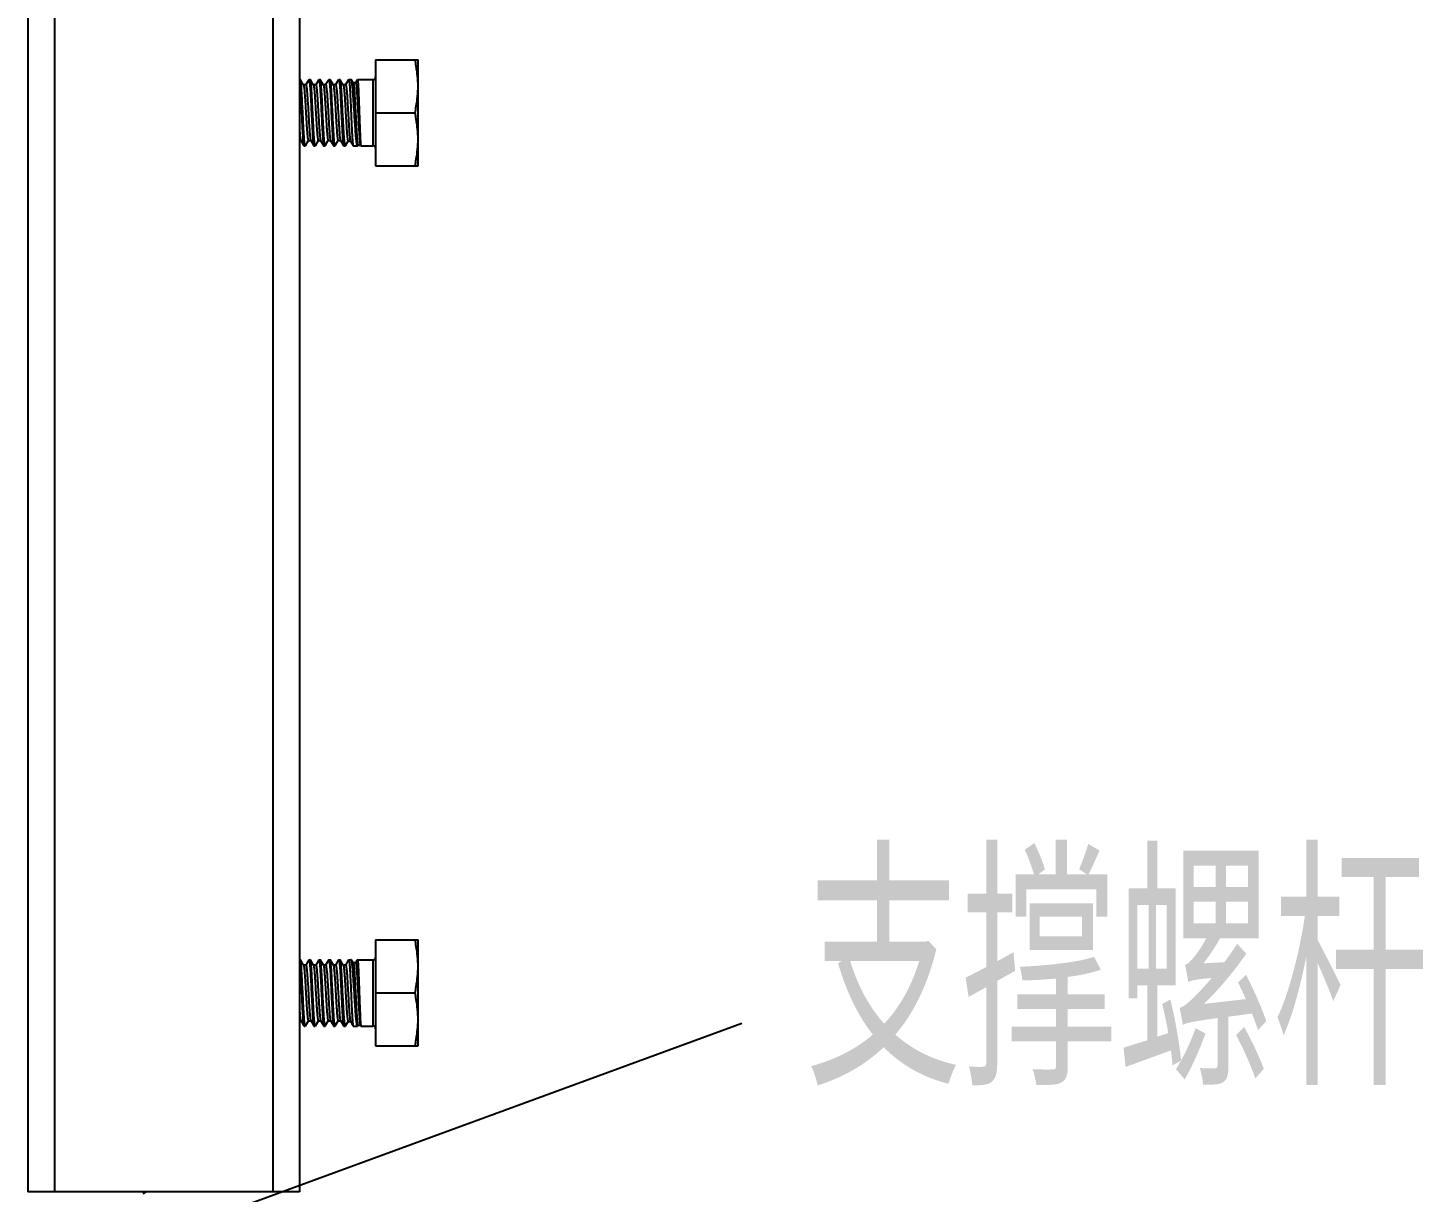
# Model space of a CAD drawing. Extents: x 27938 to 1507990, y 110129 to 923079.
# Drawn here: x 540151 to 542659, y 379764 to 381855 of the extents above; entities that cross this region are included whole.
import ezdxf

# ---------------------------------------------------------------- set-up
doc = ezdxf.new("R2010")
doc.units = 0
doc.header["$LTSCALE"] = 1000
doc.header["$MEASUREMENT"] = 0
doc.layers.add('W_DIM', color=4, linetype='Continuous')
doc.styles.get("Standard").update_dxf_attribs({"font": 'gbenor.shx', "bigfont": 'gbcbig.shx'})
doc.styles.add('wwp100', font='txt.shx', dxfattribs={"width": 0.7, "height": 400, "bigfont": 'hztxt.shx'})
doc.dimstyles.get("Standard").update_dxf_attribs({"dimtxt": 0.18, "dimasz": 0.18, "dimexe": 0.18, "dimexo": 0.0625, "dimgap": 0.09, "dimtad": 0, "dimtih": 1, "dimtoh": 1, "dimdec": 4, "dimzin": 0, "dimdsep": 46, "dimtxsty": 'Standard', "dimcen": 0.09, "dimadec": 0, "dimazin": 0, "dimtfac": 1, "dimtdec": 4, "dimtofl": 0, "dimtmove": 0, "dimatfit": 3, "dimfxl": 1, "dimtolj": 1, "dimtzin": 0, "dimarcsym": 0})

msp = doc.modelspace()

# ---------------------------------------------------------------- linework, layer by layer
at = {"linetype": 'Continuous'}
for p, q in [((540151.2, 383729.6), (540151.2, 379764.4)), ((540198.8, 383729.6), (540198.8, 379764.4)), ((540591.7, 383729.6), (540591.7, 379764.4)), ((540639.3, 383729.6), (540639.3, 379764.4)), ((540776.3, 381798.1), (540776.3, 381607.6)), ((540776.3, 381798.1), (540852.5, 381798.1)), ((540852.5, 381607.6), (540852.5, 381798.1)), ((540639.3, 381762.3), (540640.8, 381762.3)), ((540646.7, 381752.4), (540641.1, 381762.1)), ((540650.9, 381752.7), (540646.5, 381752.7)), ((540656.2, 381762.1), (540650.7, 381752.7)), ((540656.2, 381762.1), (540656.5, 381762.3)), ((540656.5, 381762.3), (540658.7, 381762.3)), ((540658.9, 381762.1), (540658.7, 381762.3)), ((540664.5, 381752.4), (540658.9, 381762.1)), ((540668.7, 381752.7), (540664.4, 381752.7)), ((540674.1, 381762.1), (540668.6, 381752.7)), ((540674.1, 381762.1), (540674.3, 381762.3)), ((540674.3, 381762.3), (540676.6, 381762.3)), ((540676.8, 381762.1), (540676.6, 381762.3)), ((540682.4, 381752.4), (540676.8, 381762.1)), ((540686.6, 381752.7), (540682.3, 381752.7)), ((540691.9, 381762.1), (540686.4, 381752.7)), ((540691.9, 381762.1), (540692.2, 381762.3)), ((540692.2, 381762.3), (540694.4, 381762.3)), ((540694.6, 381762.1), (540694.4, 381762.3)), ((540700.3, 381752.4), (540694.6, 381762.1)), ((540704.4, 381752.7), (540700.1, 381752.7)), ((540700.3, 381752.4), (540700.3, 381752.3)), ((540709.8, 381762.1), (540704.3, 381752.7)), ((540709.8, 381762.1), (540710, 381762.3)), ((540710, 381762.3), (540712.3, 381762.3)), ((540712.6, 381762.1), (540712.3, 381762.3)), ((540718.1, 381752.5), (540712.6, 381762.1)), ((540722.3, 381752.8), (540718, 381752.8)), ((540727.6, 381762.1), (540722.2, 381752.8)), ((540727.6, 381762.1), (540727.8, 381762.3)), ((540727.8, 381762.3), (540732.4, 381762.3)), ((540732.7, 381762), (540732.4, 381762.3)), ((540735.9, 381756.6), (540732.7, 381762)), ((540740.2, 381756.6), (540735.9, 381756.6)), ((540736, 381756.4), (540735.9, 381756.6)), ((540743.3, 381762.2), (540740.1, 381756.7)), ((540740.1, 381756.7), (540740.1, 381756.6)), ((540743.3, 381762.2), (540743.5, 381762.3)), ((540743.5, 381762.3), (540771.5, 381762.3)), ((540771.5, 381762.3), (540771.5, 381643.3)), ((540776.3, 381702.8), (540847.1, 381702.8)), ((540639.3, 381652.9), (540641.8, 381652.9)), ((540641.7, 381653.2), (540647.3, 381643.5)), ((540650, 381643.5), (540655.5, 381652.9)), ((540655.3, 381652.9), (540659.7, 381652.9)), ((540659.5, 381653.2), (540665.2, 381643.5)), ((540667.9, 381643.5), (540673.3, 381652.9)), ((540673.2, 381652.9), (540677.5, 381652.9)), ((540677.4, 381653.2), (540683, 381643.5)), ((540685.7, 381643.5), (540691.2, 381652.9)), ((540691, 381652.9), (540695.4, 381652.9)), ((540695.2, 381653.2), (540700.9, 381643.5)), ((540703.6, 381643.5), (540709, 381652.9)), ((540708.9, 381652.9), (540713.2, 381652.9)), ((540713, 381653.4), (540713.1, 381653.2)), ((540713.1, 381653.2), (540718.7, 381643.5)), ((540722.2, 381643.5), (540726.9, 381651.6)), ((540726.8, 381651.6), (540731.1, 381651.6)), ((540731, 381651.9), (540735.9, 381643.4)), ((540744.2, 381643.6), (540744.8, 381644.7)), ((540744.7, 381644.7), (540749.1, 381644.7)), ((540748.9, 381644.9), (540749.8, 381643.4)), ((540647.3, 381643.5), (540647.5, 381643.3)), ((540647.5, 381643.3), (540649.8, 381643.3)), ((540650, 381643.5), (540649.8, 381643.3)), ((540665.2, 381643.5), (540665.4, 381643.3)), ((540665.4, 381643.3), (540667.6, 381643.3)), ((540667.9, 381643.5), (540667.6, 381643.3)), ((540683, 381643.5), (540683.2, 381643.3)), ((540683.2, 381643.3), (540685.5, 381643.3)), ((540685.7, 381643.5), (540685.5, 381643.3)), ((540700.9, 381643.5), (540701.1, 381643.3)), ((540701.1, 381643.3), (540703.3, 381643.3)), ((540703.6, 381643.5), (540703.3, 381643.3)), ((540718.7, 381643.5), (540719, 381643.3)), ((540719, 381643.3), (540721.9, 381643.3)), ((540722.2, 381643.5), (540721.9, 381643.3)), ((540735.9, 381643.4), (540736.1, 381643.3)), ((540736.1, 381643.3), (540743.8, 381643.3)), ((540744.2, 381643.6), (540743.8, 381643.3)), ((540749.8, 381643.4), (540749.9, 381643.3)), ((540749.9, 381643.3), (540771.5, 381643.3)), ((540776.3, 381607.6), (540852.5, 381607.6)), ((540776.3, 380216.9), (540852.5, 380216.9)), ((540776.3, 380216.9), (540776.3, 380026.4)), ((540852.5, 380026.4), (540852.5, 380216.9)), ((540639.3, 380181.2), (540640.8, 380181.2)), ((540646.7, 380171.3), (540641.1, 380180.9)), ((540650.9, 380171.5), (540646.5, 380171.5)), ((540656.2, 380181), (540650.7, 380171.5)), ((540656.2, 380181), (540656.5, 380181.2)), ((540656.5, 380181.2), (540658.7, 380181.2)), ((540658.9, 380180.9), (540658.7, 380181.2)), ((540664.5, 380171.3), (540658.9, 380180.9)), ((540668.7, 380171.5), (540664.4, 380171.5)), ((540674.1, 380181), (540668.6, 380171.5)), ((540674.1, 380181), (540674.3, 380181.2)), ((540674.3, 380181.2), (540676.6, 380181.2)), ((540676.8, 380180.9), (540676.6, 380181.2)), ((540682.4, 380171.3), (540676.8, 380180.9)), ((540686.6, 380171.5), (540682.3, 380171.5)), ((540691.9, 380181), (540686.4, 380171.5)), ((540691.9, 380181), (540692.2, 380181.2)), ((540692.2, 380181.2), (540694.4, 380181.2)), ((540694.6, 380180.9), (540694.4, 380181.2)), ((540700.3, 380171.3), (540694.6, 380180.9)), ((540704.4, 380171.5), (540700.1, 380171.5)), ((540700.3, 380171.3), (540700.3, 380171.2)), ((540709.8, 380181), (540704.3, 380171.5)), ((540709.8, 380181), (540710, 380181.2)), ((540710, 380181.2), (540712.3, 380181.2)), ((540712.6, 380180.9), (540712.3, 380181.2)), ((540718.1, 380171.4), (540712.6, 380180.9)), ((540722.3, 380171.6), (540718, 380171.6)), ((540727.6, 380181), (540722.2, 380171.6)), ((540727.6, 380181), (540727.8, 380181.2)), ((540727.8, 380181.2), (540732.4, 380181.2)), ((540732.7, 380180.8), (540732.4, 380181.2)), ((540735.9, 380175.4), (540732.7, 380180.8)), ((540740.2, 380175.4), (540735.9, 380175.4)), ((540736, 380175.2), (540735.9, 380175.4)), ((540743.3, 380181), (540740.1, 380175.5)), ((540740.1, 380175.5), (540740.1, 380175.4)), ((540743.3, 380181), (540743.5, 380181.2)), ((540743.5, 380181.2), (540771.5, 380181.2)), ((540771.5, 380181.2), (540771.5, 380062.1)), ((540776.3, 380121.6), (540847.1, 380121.6)), ((540639.3, 380071.7), (540641.8, 380071.7)), ((540641.7, 380072), (540647.3, 380062.3)), ((540650, 380062.3), (540655.5, 380071.7)), ((540655.3, 380071.7), (540659.7, 380071.7)), ((540659.5, 380072), (540665.2, 380062.3)), ((540667.9, 380062.3), (540673.3, 380071.7)), ((540673.2, 380071.7), (540677.5, 380071.7)), ((540677.4, 380072), (540683, 380062.3)), ((540685.7, 380062.3), (540691.2, 380071.7)), ((540691, 380071.7), (540695.4, 380071.7)), ((540695.2, 380072), (540700.9, 380062.3)), ((540703.6, 380062.3), (540709, 380071.7)), ((540708.9, 380071.7), (540713.2, 380071.7)), ((540713, 380072.2), (540713.1, 380072)), ((540713.1, 380072), (540718.7, 380062.3)), ((540722.2, 380062.3), (540726.9, 380070.5)), ((540726.8, 380070.5), (540731.1, 380070.5)), ((540731, 380070.7), (540735.9, 380062.2)), ((540647.3, 380062.3), (540647.5, 380062.1)), ((540647.5, 380062.1), (540649.8, 380062.1)), ((540650, 380062.3), (540649.8, 380062.1)), ((540665.2, 380062.3), (540665.4, 380062.1)), ((540665.4, 380062.1), (540667.6, 380062.1)), ((540667.9, 380062.3), (540667.6, 380062.1)), ((540683, 380062.3), (540683.2, 380062.1)), ((540683.2, 380062.1), (540685.5, 380062.1)), ((540685.7, 380062.3), (540685.5, 380062.1)), ((540700.9, 380062.3), (540701.1, 380062.1)), ((540701.1, 380062.1), (540703.3, 380062.1)), ((540703.6, 380062.3), (540703.3, 380062.1)), ((540718.7, 380062.3), (540719, 380062.1)), ((540719, 380062.1), (540721.9, 380062.1)), ((540722.2, 380062.3), (540721.9, 380062.1)), ((540735.9, 380062.2), (540736.1, 380062.1)), ((540736.1, 380062.1), (540743.8, 380062.1)), ((540744.2, 380062.5), (540743.8, 380062.1)), ((540744.2, 380062.5), (540744.8, 380063.5)), ((540744.7, 380063.5), (540749.1, 380063.5)), ((540748.9, 380063.7), (540749.8, 380062.2)), ((540749.8, 380062.2), (540749.9, 380062.1)), ((540749.9, 380062.1), (540771.5, 380062.1)), ((540776.3, 380026.4), (540852.5, 380026.4)), ((540639.3, 379764.4), (540151.2, 379764.4)), ((540358.3, 379761.5), (540363.3, 379764.4))]:
    msp.add_line(p, q, dxfattribs=at)
for centre, start, end in [((540771.5, 381767.1), 270, 0), ((540771.5, 381638.5), 0, 90), ((540771.5, 380185.9), 270, 0), ((540771.5, 380057.3), 0, 90)]:
    msp.add_arc(centre, 4.76, start, end, dxfattribs=at)
for points, knots in [([(540852.5, 381750.4), (540852.5, 381762.4), (540850.9, 381778.4), (540847.9, 381794.1), (540847.1, 381798.1)], [0, 0, 0, 0, 0.749211, 1, 1, 1, 1]), ([(540639.3, 381760.3), (540639.8, 381757.6), (540640.4, 381750.5), (540641.3, 381737.7), (540642.2, 381721.2), (540642.8, 381709.2), (540643.1, 381702.8)], [0, 0, 0, 0, 0.140047, 0.370694, 0.667791, 1, 1, 1, 1]), ([(540641.1, 381762.1), (540641, 381762.2), (540641, 381762.2), (540640.9, 381762.3), (540640.8, 381762.3)], [0, 0, 0, 0, 0.33644, 1, 1, 1, 1]), ([(540644, 381728.9), (540643.8, 381733.2), (540643.4, 381739.3), (540642.9, 381747), (540642.6, 381751.7), (540642.2, 381755.6), (540641.9, 381758.6), (540641.5, 381760.7), (540641.3, 381761.8), (540641.1, 381762.1)], [0, 0, 0, 0, 0.384278, 0.548795, 0.691198, 0.809122, 0.900672, 0.964483, 1, 1, 1, 1]), ([(540646.7, 381752.4), (540646.9, 381752.1), (540647.1, 381751.2), (540647.5, 381749.4), (540647.8, 381746.8), (540648.3, 381742), (540648.9, 381734.6), (540649.3, 381728.2), (540649.6, 381724.7)], [0, 0, 0, 0, 0.038835, 0.104857, 0.1976, 0.315752, 0.620526, 1, 1, 1, 1]), ([(540650.9, 381752.7), (540651.1, 381752.7), (540651.4, 381751.8), (540651.7, 381750.5), (540652.1, 381748.1), (540652.5, 381744.9), (540652.9, 381740.8), (540653.4, 381734), (540653.8, 381728.5), (540654, 381724.7)], [0, 0, 0, 0, 0.022134, 0.075093, 0.160257, 0.276417, 0.421479, 0.592671, 1, 1, 1, 1]), ([(540656.5, 381762.3), (540656.5, 381762.3), (540656.7, 381762.1), (540657, 381761.4), (540657.3, 381759.7), (540657.7, 381756.9), (540658.1, 381753), (540658.5, 381748.1), (540658.9, 381742.4), (540659.2, 381735.9), (540659.5, 381731.3), (540659.6, 381728.9)], [0, 0, 0, 0, 0.007293, 0.021459, 0.073997, 0.159035, 0.275243, 0.420481, 0.591942, 0.786408, 1, 1, 1, 1]), ([(540663.2, 381702.8), (540662.8, 381710), (540662.3, 381720.5), (540661.6, 381734), (540661.1, 381742.7), (540660.6, 381750), (540660.1, 381755.7), (540659.6, 381759.3), (540659.2, 381761.3), (540659.1, 381761.9), (540658.9, 381762.1)], [0, 0, 0, 0, 0.363934, 0.530187, 0.678191, 0.802879, 0.899992, 0.966292, 0.987243, 1, 1, 1, 1]), ([(540664.5, 381752.4), (540664.7, 381752.2), (540664.9, 381751.6), (540665.3, 381749.8), (540665.7, 381746.6), (540666.2, 381741.5), (540666.7, 381735), (540667.3, 381727.4), (540667.8, 381718.8), (540668.3, 381709.7), (540668.9, 381700.4), (540669.4, 381691.1), (540669.9, 381682.3), (540670.5, 381674.2), (540671, 381667.1), (540671.5, 381661.3), (540672, 381657.4), (540672.3, 381655.1), (540672.6, 381653.9), (540672.8, 381653.3), (540673.1, 381652.9), (540673.2, 381652.9)], [0, 0, 0, 0, 0.007395, 0.019019, 0.054844, 0.106491, 0.172173, 0.249556, 0.335869, 0.428015, 0.522682, 0.616468, 0.706, 0.788063, 0.859716, 0.918399, 0.962047, 0.977755, 0.989231, 0.996485, 1, 1, 1, 1]), ([(540668.7, 381752.7), (540668.8, 381752.7), (540669.1, 381752.3), (540669.3, 381751.7), (540669.6, 381750.5), (540670, 381748.2), (540670.4, 381744.3), (540670.9, 381738.5), (540671.5, 381731.4), (540672, 381723.3), (540672.5, 381714.5), (540673.1, 381705.2), (540673.6, 381695.9), (540674.1, 381686.8), (540674.6, 381678.2), (540675.2, 381670.6), (540675.7, 381664.1), (540676.2, 381659), (540676.6, 381655.8), (540677.1, 381654), (540677.3, 381653.4), (540677.4, 381653.2)], [0, 0, 0, 0, 0.003516, 0.010771, 0.022251, 0.037961, 0.081618, 0.140314, 0.21198, 0.294058, 0.383605, 0.477402, 0.572078, 0.664229, 0.750542, 0.827917, 0.893586, 0.945213, 0.981012, 0.992619, 1, 1, 1, 1]), ([(540674.3, 381762.3), (540674.4, 381762.3), (540674.7, 381761.9), (540674.9, 381761), (540675.2, 381759.6), (540675.5, 381757.6), (540675.7, 381755.1), (540676.1, 381750.8), (540676.6, 381744.4), (540677.1, 381735.5), (540677.7, 381725.3), (540678.2, 381714.3), (540678.6, 381706.7), (540678.8, 381702.8)], [0, 0, 0, 0, 0.006687, 0.021748, 0.045922, 0.079138, 0.121135, 0.17154, 0.295605, 0.446631, 0.618866, 0.805704, 1, 1, 1, 1]), ([(540681, 381702.8), (540680.7, 381710), (540680.2, 381720.5), (540679.5, 381734), (540678.9, 381742.7), (540678.4, 381750), (540677.9, 381755.7), (540677.5, 381759.3), (540677.1, 381761.3), (540676.9, 381761.9), (540676.8, 381762.1)], [0, 0, 0, 0, 0.363936, 0.530191, 0.678194, 0.802878, 0.899991, 0.966291, 0.987243, 1, 1, 1, 1]), ([(540682.4, 381752.4), (540682.5, 381752.2), (540682.7, 381751.6), (540683.1, 381749.8), (540683.6, 381746.6), (540684.1, 381741.5), (540684.6, 381735), (540685.1, 381727.4), (540685.7, 381718.8), (540686.2, 381709.7), (540686.7, 381700.4), (540687.3, 381691.1), (540687.8, 381682.3), (540688.3, 381674.2), (540688.8, 381667.1), (540689.4, 381661.3), (540689.8, 381657.4), (540690.2, 381655.1), (540690.5, 381653.9), (540690.7, 381653.3), (540690.9, 381652.9), (540691, 381652.9)], [0, 0, 0, 0, 0.007397, 0.019019, 0.054844, 0.106491, 0.172173, 0.249556, 0.335869, 0.428015, 0.522683, 0.616468, 0.706, 0.788064, 0.859716, 0.918399, 0.962047, 0.977754, 0.989232, 0.996484, 1, 1, 1, 1]), ([(540686.6, 381752.7), (540686.7, 381752.7), (540687, 381752.3), (540687.2, 381751.7), (540687.4, 381750.5), (540687.8, 381748.2), (540688.3, 381744.3), (540688.8, 381738.5), (540689.3, 381731.4), (540689.9, 381723.3), (540690.4, 381714.5), (540690.9, 381705.2), (540691.4, 381695.9), (540692, 381686.8), (540692.5, 381678.2), (540693, 381670.6), (540693.5, 381664.1), (540694.1, 381659), (540694.5, 381655.8), (540694.9, 381654), (540695.1, 381653.4), (540695.2, 381653.2)], [0, 0, 0, 0, 0.003515, 0.010771, 0.022249, 0.037962, 0.081619, 0.140314, 0.21198, 0.294058, 0.383605, 0.477402, 0.572078, 0.664229, 0.750541, 0.827917, 0.893586, 0.945213, 0.981012, 0.992621, 1, 1, 1, 1]), ([(540692.2, 381762.3), (540692.3, 381762.3), (540692.6, 381761.9), (540692.8, 381761), (540693.1, 381759.6), (540693.3, 381757.6), (540693.6, 381755.1), (540694, 381750.8), (540694.5, 381744.4), (540695, 381735.5), (540695.5, 381725.3), (540696.1, 381714.3), (540696.5, 381706.7), (540696.6, 381702.8)], [0, 0, 0, 0, 0.006686, 0.021748, 0.045922, 0.079137, 0.121134, 0.171539, 0.2956, 0.446625, 0.618862, 0.805702, 1, 1, 1, 1]), ([(540698.9, 381702.8), (540698.5, 381710), (540698, 381720.5), (540697.3, 381734), (540696.8, 381742.7), (540696.3, 381750), (540695.8, 381755.7), (540695.4, 381759.3), (540695, 381761.3), (540694.8, 381761.9), (540694.6, 381762.1)], [0, 0, 0, 0, 0.363938, 0.530193, 0.678196, 0.802878, 0.89999, 0.96629, 0.987243, 1, 1, 1, 1]), ([(540700.3, 381752.3), (540700.6, 381751.7), (540701, 381749.8), (540701.5, 381746.2), (540702, 381741), (540702.5, 381734.4), (540703, 381726.8), (540703.6, 381718.2), (540704.1, 381709.2), (540704.6, 381699.9), (540705.1, 381690.7), (540705.7, 381681.9), (540706.2, 381673.9), (540706.7, 381666.9), (540707.2, 381661.2), (540707.7, 381657.3), (540708.1, 381655), (540708.3, 381653.9), (540708.5, 381653.3), (540708.8, 381652.9), (540708.9, 381652.9)], [0, 0, 0, 0, 0.020603, 0.057806, 0.110504, 0.176892, 0.254638, 0.340995, 0.432905, 0.527106, 0.620258, 0.709056, 0.790352, 0.861271, 0.919315, 0.962468, 0.977994, 0.989339, 0.996513, 1, 1, 1, 1]), ([(540704.4, 381752.7), (540704.6, 381752.7), (540704.8, 381752.4), (540705, 381751.7), (540705.3, 381750.6), (540705.7, 381748.3), (540706.1, 381744.5), (540706.6, 381738.9), (540707.1, 381732), (540707.7, 381724.1), (540708.2, 381715.4), (540708.9, 381703.3), (540709.6, 381691.2), (540710.3, 381679.6), (540710.8, 381671.9), (540711.3, 381665.3), (540711.8, 381660), (540712.3, 381656.2), (540712.7, 381654.1), (540713, 381653.4)], [0, 0, 0, 0, 0.003451, 0.010528, 0.02171, 0.037015, 0.079558, 0.136815, 0.206829, 0.287179, 0.375068, 0.467432, 0.652658, 0.739058, 0.81724, 0.884486, 0.938474, 0.977372, 1, 1, 1, 1]), ([(540710, 381762.3), (540710.2, 381762.3), (540710.4, 381761.9), (540710.6, 381761), (540710.9, 381759.6), (540711.2, 381757.6), (540711.5, 381755.1), (540711.8, 381750.8), (540712.3, 381744.4), (540712.9, 381735.5), (540713.4, 381725.3), (540714, 381714.3), (540714.3, 381706.7), (540714.5, 381702.8)], [0, 0, 0, 0, 0.006686, 0.021748, 0.045923, 0.079138, 0.121135, 0.171539, 0.295599, 0.446623, 0.618861, 0.805701, 1, 1, 1, 1]), ([(540717, 381702.8), (540716.7, 381710), (540716.1, 381720.5), (540715.4, 381733.9), (540714.8, 381742.6), (540714.3, 381749.9), (540713.8, 381755.6), (540713.3, 381759.3), (540712.9, 381761.2), (540712.7, 381761.9), (540712.6, 381762.1)], [0, 0, 0, 0, 0.36329, 0.529314, 0.6772, 0.8019, 0.899174, 0.965796, 0.986969, 1, 1, 1, 1]), ([(540718.1, 381752.5), (540718.3, 381752.3), (540718.5, 381751.7), (540718.9, 381749.9), (540719.3, 381746.5), (540719.8, 381741.3), (540720.4, 381734.7), (540720.9, 381727), (540721.4, 381718.3), (540722, 381709), (540722.5, 381699.5), (540723, 381690.1), (540723.6, 381681.2), (540724.1, 381673), (540724.6, 381665.9), (540725.1, 381660.1), (540725.6, 381656.1), (540726, 381653.8), (540726.2, 381652.7), (540726.4, 381652), (540726.7, 381651.6), (540726.8, 381651.6)], [0, 0, 0, 0, 0.007409, 0.01909, 0.055149, 0.107148, 0.173245, 0.251046, 0.337725, 0.430132, 0.524922, 0.618672, 0.708016, 0.789761, 0.861007, 0.919255, 0.962504, 0.978047, 0.989392, 0.996551, 1, 1, 1, 1]), ([(540722.3, 381752.8), (540722.4, 381752.8), (540722.7, 381752.4), (540722.9, 381751.7), (540723.2, 381750.6), (540723.6, 381748.2), (540724, 381744.2), (540724.6, 381738.3), (540725.1, 381731.1), (540725.6, 381722.8), (540726.1, 381713.8), (540726.7, 381704.4), (540727.2, 381694.9), (540727.7, 381685.7), (540728.3, 381677.1), (540728.8, 381669.4), (540729.3, 381662.9), (540729.8, 381657.8), (540730.3, 381654.5), (540730.7, 381652.7), (540730.9, 381652.1), (540731, 381651.9)], [0, 0, 0, 0, 0.003529, 0.010847, 0.022435, 0.038293, 0.08234, 0.141503, 0.213655, 0.296174, 0.386062, 0.480058, 0.574763, 0.666765, 0.752768, 0.829708, 0.894868, 0.945981, 0.981331, 0.99276, 1, 1, 1, 1]), ([(540727.8, 381762.3), (540728, 381762.3), (540728.2, 381761.8), (540728.4, 381761), (540728.7, 381759.6), (540728.9, 381757.6), (540729.2, 381755.1), (540729.6, 381750.8), (540730, 381744.4), (540730.5, 381735.5), (540731, 381725.3), (540731.6, 381714.3), (540731.9, 381706.7), (540732.1, 381702.8)], [0, 0, 0, 0, 0.006577, 0.021598, 0.045743, 0.078947, 0.120936, 0.171341, 0.295421, 0.446481, 0.618759, 0.805647, 1, 1, 1, 1]), ([(540738, 381702.8), (540737.5, 381709.9), (540736.9, 381720.3), (540736, 381733.6), (540735.4, 381742.3), (540734.7, 381749.6), (540734.1, 381755.3), (540733.6, 381759.1), (540733.1, 381761.1), (540732.9, 381761.8), (540732.7, 381762)], [0, 0, 0, 0, 0.359931, 0.524763, 0.672002, 0.796741, 0.894844, 0.963163, 0.985535, 1, 1, 1, 1]), ([(540736, 381756.4), (540736.1, 381756.2), (540736.4, 381755.5), (540736.8, 381753.5), (540737.2, 381749.7), (540737.8, 381744), (540738.3, 381736.6), (540738.8, 381727.9), (540739.4, 381718.2), (540739.9, 381707.9), (540740.4, 381697.3), (540741, 381687), (540741.5, 381677.1), (540742, 381668.1), (540742.5, 381660.3), (540743.1, 381653.9), (540743.5, 381649.6), (540743.9, 381647.1), (540744.1, 381645.8), (540744.3, 381645.1), (540744.6, 381644.7), (540744.7, 381644.7)], [0, 0, 0, 0, 0.007107, 0.018639, 0.0548, 0.107312, 0.174177, 0.252841, 0.34033, 0.433375, 0.528546, 0.622381, 0.711512, 0.792794, 0.863403, 0.920942, 0.963521, 0.978774, 0.989867, 0.996808, 1, 1, 1, 1]), ([(540740.2, 381756.6), (540740.3, 381756.6), (540740.6, 381756.2), (540740.8, 381755.4), (540741.1, 381754.1), (540741.5, 381751.4), (540742, 381746.8), (540742.5, 381740.1), (540743, 381732), (540743.6, 381722.7), (540744.1, 381712.7), (540744.7, 381702.2), (540745.2, 381691.7), (540745.7, 381681.5), (540746.3, 381672.1), (540746.8, 381663.7), (540747.3, 381656.6), (540747.8, 381651.2), (540748.2, 381647.6), (540748.6, 381645.8), (540748.8, 381645.1), (540748.9, 381644.9)], [0, 0, 0, 0, 0.00344, 0.010899, 0.022787, 0.039077, 0.08427, 0.144807, 0.218371, 0.302169, 0.393053, 0.48765, 0.582499, 0.674175, 0.759417, 0.835242, 0.899047, 0.9487, 0.982621, 0.993382, 1, 1, 1, 1]), ([(540743.5, 381762.3), (540743.6, 381762.3), (540743.8, 381761.8), (540744, 381761.1), (540744.2, 381759.6), (540744.4, 381757.6), (540744.6, 381755.1), (540744.9, 381750.8), (540745.2, 381744.4), (540745.6, 381735.5), (540746, 381725.3), (540746.5, 381714.3), (540746.7, 381706.7), (540746.8, 381702.8)], [0, 0, 0, 0, 0.006021, 0.020821, 0.044863, 0.078011, 0.119986, 0.170402, 0.294571, 0.445788, 0.618273, 0.805395, 1, 1, 1, 1]), ([(540847.1, 381702.8), (540847.9, 381706.7), (540850.9, 381722.4), (540852.5, 381738.4), (540852.5, 381750.4)], [0, 0, 0, 0, 0.250789, 1, 1, 1, 1]), ([(540645.3, 381702.8), (540645.2, 381705.1), (540644.8, 381713.8), (540644.3, 381722.5), (540644, 381728.9)], [0, 0, 0, 0, 0.258222, 1, 1, 1, 1]), ([(540649.6, 381724.7), (540649.8, 381720.7), (540650.3, 381712.6), (540651, 381700.3), (540651.7, 381688.1), (540652.4, 381676.9), (540653, 381668.5), (540653.5, 381662.8), (540653.9, 381659.4), (540654.2, 381656.7), (540654.6, 381654.7), (540654.8, 381653.6), (540655.2, 381652.9), (540655.3, 381652.9)], [0, 0, 0, 0, 0.165501, 0.339784, 0.511803, 0.670616, 0.80615, 0.862438, 0.909852, 0.947659, 0.975319, 0.992557, 1, 1, 1, 1]), ([(540654, 381724.7), (540654.5, 381717), (540655.2, 381705.2), (540656.1, 381689.8), (540656.7, 381679), (540657.4, 381669.4), (540658, 381662.6), (540658.5, 381658.3), (540658.8, 381656), (540659.1, 381654.3), (540659.3, 381653.4), (540659.5, 381653.2)], [0, 0, 0, 0, 0.324453, 0.489839, 0.64461, 0.779868, 0.887864, 0.929656, 0.962499, 0.985988, 1, 1, 1, 1]), ([(540659.6, 381728.9), (540659.7, 381726.9), (540660.2, 381718.2), (540660.6, 381709.4), (540660.9, 381702.8)], [0, 0, 0, 0, 0.238495, 1, 1, 1, 1]), ([(540643.1, 381702.8), (540643.4, 381695.6), (540643.9, 381685.1), (540644.6, 381671.6), (540645.1, 381662.9), (540645.6, 381655.6), (540646.1, 381649.9), (540646.6, 381646.3), (540647, 381644.3), (540647.2, 381643.7), (540647.3, 381643.5)], [0, 0, 0, 0, 0.363997, 0.530272, 0.678287, 0.802974, 0.90007, 0.966338, 0.987267, 1, 1, 1, 1]), ([(540649.8, 381643.3), (540649.6, 381643.3), (540649.4, 381643.8), (540649.2, 381644.6), (540648.9, 381646), (540648.6, 381648), (540648.3, 381650.5), (540647.9, 381654.8), (540647.5, 381661.2), (540646.9, 381670.1), (540646.4, 381680.3), (540645.8, 381691.3), (540645.5, 381698.9), (540645.3, 381702.8)], [0, 0, 0, 0, 0.006687, 0.021749, 0.045924, 0.07914, 0.121138, 0.171544, 0.295611, 0.44664, 0.618872, 0.805705, 1, 1, 1, 1]), ([(540660.9, 381702.8), (540661.3, 381695.6), (540661.8, 381685.1), (540662.5, 381671.6), (540663, 381662.9), (540663.5, 381655.6), (540664, 381649.9), (540664.4, 381646.3), (540664.8, 381644.3), (540665, 381643.7), (540665.2, 381643.5)], [0, 0, 0, 0, 0.363992, 0.530264, 0.678281, 0.802969, 0.900068, 0.966337, 0.987267, 1, 1, 1, 1]), ([(540667.6, 381643.3), (540667.5, 381643.3), (540667.2, 381643.8), (540667, 381644.6), (540666.7, 381646), (540666.5, 381648), (540666.2, 381650.5), (540665.8, 381654.8), (540665.3, 381661.2), (540664.8, 381670.1), (540664.3, 381680.3), (540663.7, 381691.3), (540663.3, 381698.9), (540663.2, 381702.8)], [0, 0, 0, 0, 0.006687, 0.02175, 0.045925, 0.079141, 0.121139, 0.171544, 0.29561, 0.446639, 0.618874, 0.805705, 1, 1, 1, 1]), ([(540678.8, 381702.8), (540679.1, 381695.6), (540679.6, 381685.1), (540680.3, 381671.6), (540680.9, 381662.9), (540681.4, 381655.6), (540681.9, 381649.9), (540682.3, 381646.3), (540682.7, 381644.3), (540682.9, 381643.7), (540683, 381643.5)], [0, 0, 0, 0, 0.36399, 0.530265, 0.678283, 0.80297, 0.900067, 0.966336, 0.987267, 1, 1, 1, 1]), ([(540685.5, 381643.3), (540685.3, 381643.3), (540685.1, 381643.8), (540684.9, 381644.6), (540684.6, 381646), (540684.3, 381648), (540684.1, 381650.5), (540683.7, 381654.8), (540683.2, 381661.2), (540682.7, 381670.1), (540682.1, 381680.3), (540681.6, 381691.3), (540681.2, 381698.9), (540681, 381702.8)], [0, 0, 0, 0, 0.006687, 0.02175, 0.045926, 0.079142, 0.121139, 0.171543, 0.295606, 0.446635, 0.618871, 0.805705, 1, 1, 1, 1]), ([(540696.6, 381702.8), (540697, 381695.6), (540697.5, 381685.1), (540698.2, 381671.6), (540698.7, 381662.9), (540699.2, 381655.6), (540699.7, 381649.9), (540700.2, 381646.3), (540700.6, 381644.3), (540700.7, 381643.7), (540700.9, 381643.5)], [0, 0, 0, 0, 0.363992, 0.53027, 0.678287, 0.802972, 0.900066, 0.966335, 0.987267, 1, 1, 1, 1]), ([(540703.3, 381643.3), (540703.2, 381643.3), (540702.9, 381643.8), (540702.7, 381644.6), (540702.5, 381646), (540702.2, 381648), (540701.9, 381650.5), (540701.5, 381654.8), (540701.1, 381661.2), (540700.5, 381670.1), (540700, 381680.3), (540699.4, 381691.3), (540699.1, 381698.9), (540698.9, 381702.8)], [0, 0, 0, 0, 0.006687, 0.021749, 0.045924, 0.07914, 0.121137, 0.17154, 0.295601, 0.446627, 0.618864, 0.805703, 1, 1, 1, 1]), ([(540714.5, 381702.8), (540714.8, 381695.6), (540715.3, 381685.1), (540716.1, 381671.6), (540716.6, 381662.9), (540717.1, 381655.6), (540717.6, 381649.9), (540718, 381646.3), (540718.4, 381644.3), (540718.6, 381643.7), (540718.7, 381643.5)], [0, 0, 0, 0, 0.363998, 0.530276, 0.678291, 0.802973, 0.900067, 0.966336, 0.987267, 1, 1, 1, 1]), ([(540721.9, 381643.3), (540721.8, 381643.3), (540721.5, 381643.7), (540721.3, 381644.6), (540720.9, 381646), (540720.5, 381649), (540720, 381653.9), (540719.4, 381661.2), (540718.8, 381670.1), (540718.2, 381680.3), (540717.6, 381691.3), (540717.2, 381698.9), (540717, 381702.8)], [0, 0, 0, 0, 0.007081, 0.022303, 0.046557, 0.07981, 0.172207, 0.296205, 0.44712, 0.619207, 0.805877, 1, 1, 1, 1]), ([(540732.1, 381702.8), (540732.4, 381695.5), (540732.8, 381685), (540733.5, 381671.5), (540734, 381662.7), (540734.4, 381655.4), (540734.8, 381650.3), (540735.2, 381647.1), (540735.4, 381645.4), (540735.6, 381644.3), (540735.8, 381643.6), (540735.9, 381643.4)], [0, 0, 0, 0, 0.366142, 0.533181, 0.681612, 0.806274, 0.90284, 0.939518, 0.968031, 0.988196, 1, 1, 1, 1]), ([(540743.8, 381643.3), (540743.6, 381643.3), (540743.3, 381643.7), (540743, 381644.6), (540742.6, 381646), (540742.1, 381649), (540741.5, 381653.9), (540740.8, 381661.2), (540740.1, 381670.1), (540739.4, 381680.3), (540738.6, 381691.3), (540738.2, 381698.9), (540738, 381702.8)], [0, 0, 0, 0, 0.007835, 0.023392, 0.047821, 0.08116, 0.173569, 0.297436, 0.448123, 0.619913, 0.806242, 1, 1, 1, 1]), ([(540746.8, 381702.8), (540747, 381699.1), (540747.2, 381691.7), (540747.6, 381681), (540748, 381671.1), (540748.3, 381662.4), (540748.7, 381655), (540749, 381650), (540749.3, 381646.8), (540749.4, 381645.2), (540749.6, 381644.1), (540749.7, 381643.5), (540749.8, 381643.4)], [0, 0, 0, 0, 0.188442, 0.370144, 0.538605, 0.687798, 0.812406, 0.907981, 0.943781, 0.971161, 0.989909, 1, 1, 1, 1]), ([(540852.5, 381655.2), (540852.5, 381667.2), (540850.9, 381683.2), (540847.9, 381698.9), (540847.1, 381702.8)], [0, 0, 0, 0, 0.749211, 1, 1, 1, 1]), ([(540639.3, 381672.3), (540639.5, 381669.8), (540639.9, 381665.4), (540640.4, 381659.7), (540640.9, 381656), (540641.3, 381654.1), (540641.5, 381653.4), (540641.7, 381653.2)], [0, 0, 0, 0, 0.381828, 0.682922, 0.89127, 0.958208, 1, 1, 1, 1]), ([(540847.1, 381607.6), (540847.9, 381611.5), (540850.9, 381627.2), (540852.5, 381643.2), (540852.5, 381655.2)], [0, 0, 0, 0, 0.250789, 1, 1, 1, 1]), ([(540852.5, 380169.2), (540852.5, 380181.2), (540850.9, 380197.2), (540847.9, 380212.9), (540847.1, 380216.9)], [0, 0, 0, 0, 0.749211, 1, 1, 1, 1]), ([(540639.3, 380179.1), (540639.8, 380176.5), (540640.4, 380169.3), (540641.3, 380156.6), (540642.2, 380140.1), (540642.8, 380128), (540643.1, 380121.6)], [0, 0, 0, 0, 0.140047, 0.370694, 0.667791, 1, 1, 1, 1]), ([(540641.1, 380180.9), (540641, 380181), (540641, 380181.1), (540640.9, 380181.2), (540640.8, 380181.2)], [0, 0, 0, 0, 0.33644, 1, 1, 1, 1]), ([(540644, 380147.8), (540643.8, 380152), (540643.4, 380158.1), (540642.9, 380165.8), (540642.6, 380170.5), (540642.2, 380174.4), (540641.9, 380177.4), (540641.5, 380179.5), (540641.3, 380180.6), (540641.1, 380180.9)], [0, 0, 0, 0, 0.384278, 0.548795, 0.691198, 0.809122, 0.900672, 0.964483, 1, 1, 1, 1]), ([(540646.7, 380171.3), (540646.9, 380171), (540647.1, 380170), (540647.5, 380168.2), (540647.8, 380165.6), (540648.3, 380160.9), (540648.9, 380153.4), (540649.3, 380147.1), (540649.6, 380143.5)], [0, 0, 0, 0, 0.038835, 0.104857, 0.1976, 0.315752, 0.620526, 1, 1, 1, 1]), ([(540650.9, 380171.5), (540651.1, 380171.5), (540651.4, 380170.6), (540651.7, 380169.3), (540652.1, 380166.9), (540652.5, 380163.7), (540652.9, 380159.6), (540653.4, 380152.8), (540653.8, 380147.4), (540654, 380143.5)], [0, 0, 0, 0, 0.022134, 0.075093, 0.160257, 0.276417, 0.421479, 0.592671, 1, 1, 1, 1]), ([(540656.5, 380181.2), (540656.5, 380181.2), (540656.7, 380180.9), (540657, 380180.2), (540657.3, 380178.5), (540657.7, 380175.7), (540658.1, 380171.8), (540658.5, 380167), (540658.9, 380161.2), (540659.2, 380154.7), (540659.5, 380150.2), (540659.6, 380147.8)], [0, 0, 0, 0, 0.007293, 0.021459, 0.073997, 0.159035, 0.275243, 0.420481, 0.591942, 0.786408, 1, 1, 1, 1]), ([(540663.2, 380121.6), (540662.8, 380128.8), (540662.3, 380139.3), (540661.6, 380152.8), (540661.1, 380161.5), (540660.6, 380168.8), (540660.1, 380174.5), (540659.6, 380178.1), (540659.2, 380180.1), (540659.1, 380180.7), (540658.9, 380180.9)], [0, 0, 0, 0, 0.363934, 0.530187, 0.678191, 0.802879, 0.899992, 0.966292, 0.987243, 1, 1, 1, 1]), ([(540664.5, 380171.3), (540664.7, 380171.1), (540664.9, 380170.4), (540665.3, 380168.7), (540665.7, 380165.4), (540666.2, 380160.3), (540666.7, 380153.8), (540667.3, 380146.2), (540667.8, 380137.6), (540668.3, 380128.5), (540668.9, 380119.2), (540669.4, 380109.9), (540669.9, 380101.1), (540670.5, 380093), (540671, 380085.9), (540671.5, 380080.1), (540672, 380076.2), (540672.3, 380073.9), (540672.6, 380072.7), (540672.8, 380072.1), (540673.1, 380071.7), (540673.2, 380071.7)], [0, 0, 0, 0, 0.007395, 0.019019, 0.054844, 0.106491, 0.172173, 0.249556, 0.335869, 0.428015, 0.522682, 0.616468, 0.706, 0.788063, 0.859716, 0.918399, 0.962047, 0.977755, 0.989231, 0.996485, 1, 1, 1, 1]), ([(540668.7, 380171.5), (540668.8, 380171.5), (540669.1, 380171.2), (540669.3, 380170.5), (540669.6, 380169.3), (540670, 380167), (540670.4, 380163.1), (540670.9, 380157.3), (540671.5, 380150.2), (540672, 380142.1), (540672.5, 380133.3), (540673.1, 380124), (540673.6, 380114.7), (540674.1, 380105.6), (540674.6, 380097.1), (540675.2, 380089.4), (540675.7, 380082.9), (540676.2, 380077.9), (540676.6, 380074.6), (540677.1, 380072.8), (540677.3, 380072.2), (540677.4, 380072)], [0, 0, 0, 0, 0.003516, 0.010771, 0.022251, 0.037961, 0.081618, 0.140314, 0.21198, 0.294058, 0.383605, 0.477402, 0.572078, 0.664229, 0.750542, 0.827917, 0.893586, 0.945213, 0.981012, 0.992619, 1, 1, 1, 1]), ([(540674.3, 380181.2), (540674.4, 380181.2), (540674.7, 380180.7), (540674.9, 380179.9), (540675.2, 380178.4), (540675.5, 380176.5), (540675.7, 380174), (540676.1, 380169.7), (540676.6, 380163.2), (540677.1, 380154.3), (540677.7, 380144.1), (540678.2, 380133.1), (540678.6, 380125.5), (540678.8, 380121.6)], [0, 0, 0, 0, 0.006687, 0.021748, 0.045922, 0.079138, 0.121135, 0.17154, 0.295605, 0.446631, 0.618866, 0.805704, 1, 1, 1, 1]), ([(540681, 380121.6), (540680.7, 380128.8), (540680.2, 380139.3), (540679.5, 380152.8), (540678.9, 380161.5), (540678.4, 380168.8), (540677.9, 380174.5), (540677.5, 380178.1), (540677.1, 380180.1), (540676.9, 380180.7), (540676.8, 380180.9)], [0, 0, 0, 0, 0.363936, 0.530191, 0.678194, 0.802878, 0.899991, 0.966291, 0.987243, 1, 1, 1, 1]), ([(540682.4, 380171.3), (540682.5, 380171.1), (540682.7, 380170.4), (540683.1, 380168.7), (540683.6, 380165.4), (540684.1, 380160.3), (540684.6, 380153.8), (540685.1, 380146.2), (540685.7, 380137.6), (540686.2, 380128.5), (540686.7, 380119.2), (540687.3, 380109.9), (540687.8, 380101.1), (540688.3, 380093), (540688.8, 380085.9), (540689.4, 380080.1), (540689.8, 380076.2), (540690.2, 380073.9), (540690.5, 380072.7), (540690.7, 380072.1), (540690.9, 380071.7), (540691, 380071.7)], [0, 0, 0, 0, 0.007397, 0.019019, 0.054844, 0.106491, 0.172173, 0.249556, 0.335869, 0.428015, 0.522683, 0.616468, 0.706, 0.788064, 0.859716, 0.918399, 0.962047, 0.977754, 0.989232, 0.996484, 1, 1, 1, 1]), ([(540686.6, 380171.5), (540686.7, 380171.5), (540687, 380171.2), (540687.2, 380170.5), (540687.4, 380169.3), (540687.8, 380167), (540688.3, 380163.1), (540688.8, 380157.3), (540689.3, 380150.2), (540689.9, 380142.1), (540690.4, 380133.3), (540690.9, 380124), (540691.4, 380114.7), (540692, 380105.6), (540692.5, 380097.1), (540693, 380089.4), (540693.5, 380082.9), (540694.1, 380077.9), (540694.5, 380074.6), (540694.9, 380072.8), (540695.1, 380072.2), (540695.2, 380072)], [0, 0, 0, 0, 0.003515, 0.010771, 0.022249, 0.037962, 0.081619, 0.140314, 0.21198, 0.294058, 0.383605, 0.477402, 0.572078, 0.664229, 0.750541, 0.827917, 0.893586, 0.945213, 0.981012, 0.992621, 1, 1, 1, 1]), ([(540692.2, 380181.2), (540692.3, 380181.2), (540692.6, 380180.7), (540692.8, 380179.9), (540693.1, 380178.4), (540693.3, 380176.5), (540693.6, 380174), (540694, 380169.7), (540694.5, 380163.2), (540695, 380154.3), (540695.5, 380144.1), (540696.1, 380133.1), (540696.5, 380125.5), (540696.6, 380121.6)], [0, 0, 0, 0, 0.006686, 0.021748, 0.045922, 0.079137, 0.121134, 0.171539, 0.2956, 0.446625, 0.618862, 0.805702, 1, 1, 1, 1]), ([(540698.9, 380121.6), (540698.5, 380128.8), (540698, 380139.3), (540697.3, 380152.8), (540696.8, 380161.5), (540696.3, 380168.8), (540695.8, 380174.5), (540695.4, 380178.1), (540695, 380180.1), (540694.8, 380180.7), (540694.6, 380180.9)], [0, 0, 0, 0, 0.363938, 0.530193, 0.678196, 0.802878, 0.89999, 0.96629, 0.987243, 1, 1, 1, 1]), ([(540700.3, 380171.2), (540700.6, 380170.5), (540701, 380168.6), (540701.5, 380165), (540702, 380159.8), (540702.5, 380153.3), (540703, 380145.6), (540703.6, 380137.1), (540704.1, 380128), (540704.6, 380118.7), (540705.1, 380109.5), (540705.7, 380100.7), (540706.2, 380092.7), (540706.7, 380085.7), (540707.2, 380080), (540707.7, 380076.2), (540708.1, 380073.9), (540708.3, 380072.7), (540708.5, 380072.1), (540708.8, 380071.7), (540708.9, 380071.7)], [0, 0, 0, 0, 0.020603, 0.057806, 0.110504, 0.176892, 0.254638, 0.340995, 0.432905, 0.527106, 0.620258, 0.709056, 0.790352, 0.861271, 0.919315, 0.962468, 0.977994, 0.989339, 0.996513, 1, 1, 1, 1]), ([(540704.4, 380171.5), (540704.6, 380171.5), (540704.8, 380171.2), (540705, 380170.5), (540705.3, 380169.4), (540705.7, 380167.2), (540706.1, 380163.3), (540706.6, 380157.7), (540707.1, 380150.8), (540707.7, 380142.9), (540708.2, 380134.3), (540708.9, 380122.1), (540709.6, 380110), (540710.3, 380098.4), (540710.8, 380090.7), (540711.3, 380084.1), (540711.8, 380078.8), (540712.3, 380075), (540712.7, 380072.9), (540713, 380072.2)], [0, 0, 0, 0, 0.003451, 0.010528, 0.02171, 0.037015, 0.079558, 0.136815, 0.206829, 0.287179, 0.375068, 0.467432, 0.652658, 0.739058, 0.81724, 0.884486, 0.938474, 0.977372, 1, 1, 1, 1]), ([(540710, 380181.2), (540710.2, 380181.2), (540710.4, 380180.7), (540710.6, 380179.9), (540710.9, 380178.4), (540711.2, 380176.5), (540711.5, 380174), (540711.8, 380169.7), (540712.3, 380163.2), (540712.9, 380154.3), (540713.4, 380144.1), (540714, 380133.1), (540714.3, 380125.5), (540714.5, 380121.6)], [0, 0, 0, 0, 0.006686, 0.021748, 0.045923, 0.079138, 0.121135, 0.171539, 0.295599, 0.446623, 0.618861, 0.805701, 1, 1, 1, 1]), ([(540717, 380121.6), (540716.7, 380128.8), (540716.1, 380139.3), (540715.4, 380152.7), (540714.8, 380161.4), (540714.3, 380168.7), (540713.8, 380174.4), (540713.3, 380178.1), (540712.9, 380180.1), (540712.7, 380180.7), (540712.6, 380180.9)], [0, 0, 0, 0, 0.36329, 0.529314, 0.6772, 0.8019, 0.899174, 0.965796, 0.986969, 1, 1, 1, 1]), ([(540718.1, 380171.4), (540718.3, 380171.1), (540718.5, 380170.5), (540718.9, 380168.7), (540719.3, 380165.4), (540719.8, 380160.2), (540720.4, 380153.6), (540720.9, 380145.8), (540721.4, 380137.1), (540722, 380127.8), (540722.5, 380118.4), (540723, 380109), (540723.6, 380100), (540724.1, 380091.8), (540724.6, 380084.7), (540725.1, 380078.9), (540725.6, 380074.9), (540726, 380072.6), (540726.2, 380071.5), (540726.4, 380070.8), (540726.7, 380070.5), (540726.8, 380070.5)], [0, 0, 0, 0, 0.007409, 0.01909, 0.055149, 0.107148, 0.173245, 0.251046, 0.337725, 0.430132, 0.524922, 0.618672, 0.708016, 0.789761, 0.861007, 0.919255, 0.962504, 0.978047, 0.989392, 0.996551, 1, 1, 1, 1]), ([(540722.3, 380171.6), (540722.4, 380171.6), (540722.7, 380171.2), (540722.9, 380170.6), (540723.2, 380169.4), (540723.6, 380167), (540724, 380163), (540724.6, 380157.1), (540725.1, 380149.9), (540725.6, 380141.6), (540726.1, 380132.6), (540726.7, 380123.2), (540727.2, 380113.7), (540727.7, 380104.5), (540728.3, 380095.9), (540728.8, 380088.2), (540729.3, 380081.7), (540729.8, 380076.6), (540730.3, 380073.3), (540730.7, 380071.5), (540730.9, 380070.9), (540731, 380070.7)], [0, 0, 0, 0, 0.003529, 0.010847, 0.022435, 0.038293, 0.08234, 0.141503, 0.213655, 0.296174, 0.386062, 0.480058, 0.574763, 0.666765, 0.752768, 0.829708, 0.894868, 0.945981, 0.981331, 0.99276, 1, 1, 1, 1]), ([(540727.8, 380181.2), (540728, 380181.2), (540728.2, 380180.7), (540728.4, 380179.9), (540728.7, 380178.4), (540728.9, 380176.5), (540729.2, 380174), (540729.6, 380169.7), (540730, 380163.2), (540730.5, 380154.3), (540731, 380144.1), (540731.6, 380133.1), (540731.9, 380125.5), (540732.1, 380121.6)], [0, 0, 0, 0, 0.006577, 0.021598, 0.045743, 0.078947, 0.120936, 0.171341, 0.295421, 0.446481, 0.618759, 0.805647, 1, 1, 1, 1]), ([(540738, 380121.6), (540737.5, 380128.7), (540736.9, 380139.1), (540736, 380152.5), (540735.4, 380161.1), (540734.7, 380168.4), (540734.1, 380174.2), (540733.6, 380177.9), (540733.1, 380179.9), (540732.9, 380180.6), (540732.7, 380180.8)], [0, 0, 0, 0, 0.359931, 0.524763, 0.672002, 0.796741, 0.894844, 0.963163, 0.985535, 1, 1, 1, 1]), ([(540736, 380175.2), (540736.1, 380175), (540736.4, 380174.3), (540736.8, 380172.3), (540737.2, 380168.6), (540737.8, 380162.8), (540738.3, 380155.4), (540738.8, 380146.7), (540739.4, 380137), (540739.9, 380126.7), (540740.4, 380116.2), (540741, 380105.8), (540741.5, 380095.9), (540742, 380086.9), (540742.5, 380079.1), (540743.1, 380072.7), (540743.5, 380068.4), (540743.9, 380065.9), (540744.1, 380064.6), (540744.3, 380063.9), (540744.6, 380063.5), (540744.7, 380063.5)], [0, 0, 0, 0, 0.007107, 0.018639, 0.0548, 0.107312, 0.174177, 0.252841, 0.34033, 0.433375, 0.528546, 0.622381, 0.711512, 0.792794, 0.863403, 0.920942, 0.963521, 0.978774, 0.989867, 0.996808, 1, 1, 1, 1]), ([(540740.2, 380175.4), (540740.3, 380175.4), (540740.6, 380175), (540740.8, 380174.2), (540741.1, 380172.9), (540741.5, 380170.2), (540742, 380165.6), (540742.5, 380159), (540743, 380150.8), (540743.6, 380141.6), (540744.1, 380131.5), (540744.7, 380121), (540745.2, 380110.5), (540745.7, 380100.4), (540746.3, 380090.9), (540746.8, 380082.5), (540747.3, 380075.5), (540747.8, 380070), (540748.2, 380066.5), (540748.6, 380064.6), (540748.8, 380064), (540748.9, 380063.7)], [0, 0, 0, 0, 0.00344, 0.010899, 0.022787, 0.039077, 0.08427, 0.144807, 0.218371, 0.302169, 0.393053, 0.48765, 0.582499, 0.674175, 0.759417, 0.835242, 0.899047, 0.9487, 0.982621, 0.993382, 1, 1, 1, 1]), ([(540743.5, 380181.2), (540743.6, 380181.2), (540743.8, 380180.6), (540744, 380179.9), (540744.2, 380178.4), (540744.4, 380176.5), (540744.6, 380174), (540744.9, 380169.7), (540745.2, 380163.2), (540745.6, 380154.3), (540746, 380144.1), (540746.5, 380133.1), (540746.7, 380125.5), (540746.8, 380121.6)], [0, 0, 0, 0, 0.006021, 0.020821, 0.044863, 0.078011, 0.119986, 0.170402, 0.294571, 0.445788, 0.618273, 0.805395, 1, 1, 1, 1]), ([(540847.1, 380121.6), (540847.9, 380125.5), (540850.9, 380141.2), (540852.5, 380157.3), (540852.5, 380169.2)], [0, 0, 0, 0, 0.250789, 1, 1, 1, 1]), ([(540645.3, 380121.6), (540645.2, 380123.9), (540644.8, 380132.6), (540644.3, 380141.3), (540644, 380147.8)], [0, 0, 0, 0, 0.258222, 1, 1, 1, 1]), ([(540649.6, 380143.5), (540649.8, 380139.6), (540650.3, 380131.4), (540651, 380119.1), (540651.7, 380107), (540652.4, 380095.8), (540653, 380087.3), (540653.5, 380081.6), (540653.9, 380078.2), (540654.2, 380075.5), (540654.6, 380073.5), (540654.8, 380072.4), (540655.2, 380071.7), (540655.3, 380071.7)], [0, 0, 0, 0, 0.165501, 0.339784, 0.511803, 0.670616, 0.80615, 0.862438, 0.909852, 0.947659, 0.975319, 0.992557, 1, 1, 1, 1]), ([(540654, 380143.5), (540654.5, 380135.8), (540655.2, 380124.1), (540656.1, 380108.7), (540656.7, 380097.8), (540657.4, 380088.3), (540658, 380081.5), (540658.5, 380077.1), (540658.8, 380074.8), (540659.1, 380073.1), (540659.3, 380072.3), (540659.5, 380072)], [0, 0, 0, 0, 0.324453, 0.489839, 0.64461, 0.779868, 0.887864, 0.929656, 0.962499, 0.985988, 1, 1, 1, 1]), ([(540659.6, 380147.8), (540659.7, 380145.7), (540660.2, 380137), (540660.6, 380128.3), (540660.9, 380121.6)], [0, 0, 0, 0, 0.238495, 1, 1, 1, 1]), ([(540643.1, 380121.6), (540643.4, 380114.4), (540643.9, 380103.9), (540644.6, 380090.4), (540645.1, 380081.8), (540645.6, 380074.4), (540646.1, 380068.7), (540646.6, 380065.1), (540647, 380063.2), (540647.2, 380062.5), (540647.3, 380062.3)], [0, 0, 0, 0, 0.363997, 0.530272, 0.678287, 0.802974, 0.90007, 0.966338, 0.987267, 1, 1, 1, 1]), ([(540649.8, 380062.1), (540649.6, 380062.1), (540649.4, 380062.6), (540649.2, 380063.4), (540648.9, 380064.8), (540648.6, 380066.8), (540648.3, 380069.3), (540647.9, 380073.6), (540647.5, 380080.1), (540646.9, 380089), (540646.4, 380099.1), (540645.8, 380110.2), (540645.5, 380117.7), (540645.3, 380121.6)], [0, 0, 0, 0, 0.006687, 0.021749, 0.045924, 0.07914, 0.121138, 0.171544, 0.295611, 0.44664, 0.618872, 0.805705, 1, 1, 1, 1]), ([(540660.9, 380121.6), (540661.3, 380114.4), (540661.8, 380103.9), (540662.5, 380090.4), (540663, 380081.8), (540663.5, 380074.4), (540664, 380068.7), (540664.4, 380065.1), (540664.8, 380063.2), (540665, 380062.5), (540665.2, 380062.3)], [0, 0, 0, 0, 0.363992, 0.530264, 0.678281, 0.802969, 0.900068, 0.966337, 0.987267, 1, 1, 1, 1]), ([(540667.6, 380062.1), (540667.5, 380062.1), (540667.2, 380062.6), (540667, 380063.4), (540666.7, 380064.8), (540666.5, 380066.8), (540666.2, 380069.3), (540665.8, 380073.6), (540665.3, 380080.1), (540664.8, 380089), (540664.3, 380099.1), (540663.7, 380110.2), (540663.3, 380117.7), (540663.2, 380121.6)], [0, 0, 0, 0, 0.006687, 0.02175, 0.045925, 0.079141, 0.121139, 0.171544, 0.29561, 0.446639, 0.618874, 0.805705, 1, 1, 1, 1]), ([(540678.8, 380121.6), (540679.1, 380114.4), (540679.6, 380103.9), (540680.3, 380090.4), (540680.9, 380081.8), (540681.4, 380074.4), (540681.9, 380068.7), (540682.3, 380065.1), (540682.7, 380063.2), (540682.9, 380062.5), (540683, 380062.3)], [0, 0, 0, 0, 0.36399, 0.530265, 0.678283, 0.80297, 0.900067, 0.966336, 0.987267, 1, 1, 1, 1]), ([(540685.5, 380062.1), (540685.3, 380062.1), (540685.1, 380062.6), (540684.9, 380063.4), (540684.6, 380064.8), (540684.3, 380066.8), (540684.1, 380069.3), (540683.7, 380073.6), (540683.2, 380080.1), (540682.7, 380089), (540682.1, 380099.1), (540681.6, 380110.2), (540681.2, 380117.7), (540681, 380121.6)], [0, 0, 0, 0, 0.006687, 0.02175, 0.045926, 0.079142, 0.121139, 0.171543, 0.295606, 0.446635, 0.618871, 0.805705, 1, 1, 1, 1]), ([(540696.6, 380121.6), (540697, 380114.4), (540697.5, 380103.9), (540698.2, 380090.4), (540698.7, 380081.8), (540699.2, 380074.4), (540699.7, 380068.7), (540700.2, 380065.1), (540700.6, 380063.2), (540700.7, 380062.5), (540700.9, 380062.3)], [0, 0, 0, 0, 0.363992, 0.53027, 0.678287, 0.802972, 0.900066, 0.966335, 0.987267, 1, 1, 1, 1]), ([(540703.3, 380062.1), (540703.2, 380062.1), (540702.9, 380062.6), (540702.7, 380063.4), (540702.5, 380064.8), (540702.2, 380066.8), (540701.9, 380069.3), (540701.5, 380073.6), (540701.1, 380080.1), (540700.5, 380089), (540700, 380099.1), (540699.4, 380110.2), (540699.1, 380117.7), (540698.9, 380121.6)], [0, 0, 0, 0, 0.006687, 0.021749, 0.045924, 0.07914, 0.121137, 0.17154, 0.295601, 0.446627, 0.618864, 0.805703, 1, 1, 1, 1]), ([(540714.5, 380121.6), (540714.8, 380114.4), (540715.3, 380103.9), (540716.1, 380090.4), (540716.6, 380081.8), (540717.1, 380074.4), (540717.6, 380068.7), (540718, 380065.1), (540718.4, 380063.2), (540718.6, 380062.5), (540718.7, 380062.3)], [0, 0, 0, 0, 0.363998, 0.530276, 0.678291, 0.802973, 0.900067, 0.966336, 0.987267, 1, 1, 1, 1]), ([(540721.9, 380062.1), (540721.8, 380062.1), (540721.5, 380062.5), (540721.3, 380063.4), (540720.9, 380064.8), (540720.5, 380067.8), (540720, 380072.8), (540719.4, 380080.1), (540718.8, 380089), (540718.2, 380099.1), (540717.6, 380110.2), (540717.2, 380117.7), (540717, 380121.6)], [0, 0, 0, 0, 0.007081, 0.022303, 0.046557, 0.07981, 0.172207, 0.296205, 0.44712, 0.619207, 0.805877, 1, 1, 1, 1]), ([(540732.1, 380121.6), (540732.4, 380114.4), (540732.8, 380103.8), (540733.5, 380090.3), (540734, 380081.5), (540734.4, 380074.2), (540734.8, 380069.1), (540735.2, 380065.9), (540735.4, 380064.2), (540735.6, 380063.1), (540735.8, 380062.4), (540735.9, 380062.2)], [0, 0, 0, 0, 0.366142, 0.533181, 0.681612, 0.806274, 0.90284, 0.939518, 0.968031, 0.988196, 1, 1, 1, 1]), ([(540743.8, 380062.1), (540743.6, 380062.1), (540743.3, 380062.5), (540743, 380063.4), (540742.6, 380064.8), (540742.1, 380067.8), (540741.5, 380072.7), (540740.8, 380080.1), (540740.1, 380089), (540739.4, 380099.1), (540738.6, 380110.2), (540738.2, 380117.7), (540738, 380121.6)], [0, 0, 0, 0, 0.007835, 0.023392, 0.047821, 0.08116, 0.173569, 0.297436, 0.448123, 0.619913, 0.806242, 1, 1, 1, 1]), ([(540746.8, 380121.6), (540747, 380117.9), (540747.2, 380110.5), (540747.6, 380099.9), (540748, 380089.9), (540748.3, 380081.2), (540748.7, 380073.9), (540749, 380068.8), (540749.3, 380065.6), (540749.4, 380064), (540749.6, 380062.9), (540749.7, 380062.3), (540749.8, 380062.2)], [0, 0, 0, 0, 0.188442, 0.370144, 0.538605, 0.687798, 0.812406, 0.907981, 0.943781, 0.971161, 0.989909, 1, 1, 1, 1]), ([(540852.5, 380074), (540852.5, 380086), (540850.9, 380102), (540847.9, 380117.7), (540847.1, 380121.6)], [0, 0, 0, 0, 0.749211, 1, 1, 1, 1]), ([(540639.3, 380091.1), (540639.5, 380088.6), (540639.9, 380084.3), (540640.4, 380078.6), (540640.9, 380074.9), (540641.3, 380072.9), (540641.5, 380072.2), (540641.7, 380072)], [0, 0, 0, 0, 0.381828, 0.682922, 0.89127, 0.958208, 1, 1, 1, 1]), ([(540847.1, 380026.4), (540847.9, 380030.3), (540850.9, 380046), (540852.5, 380062), (540852.5, 380074)], [0, 0, 0, 0, 0.250789, 1, 1, 1, 1])]:
    msp.add_open_spline(points, degree=3, knots=knots, dxfattribs=at)

# ---------------------------------------------------------------- texts
at = {"layer": 'W_DIM', "color": 7, "style": 'wwp100', "width": 0.7}
msp.add_text('支撑螺杆', height=400, dxfattribs=at).set_placement((541549.3, 379955.5))

# ---------------------------------------------------------------- leaders
msp.add_leader([(540354.1, 379671.7), (541434.6, 380067.5)], dimstyle='Standard', override={"dimgap": 20, "dimtad": 0})

doc.saveas('drawing.dxf')
